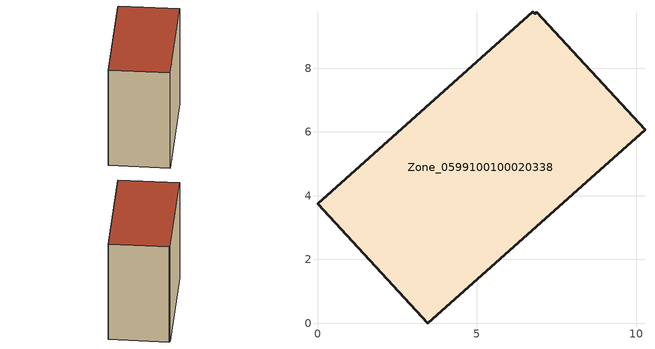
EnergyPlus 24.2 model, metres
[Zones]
Zone_0599100100020338
 floor ground (C_G): 6.82,9.7 6.88,9.75 10.27,6.07 3.46,0 0,3.75 6.76,9.77 z3.49
 wall outside (C_F): 3.46,0 10.27,6.07 6.88,9.75 6.82,9.7 6.76,9.77 0,3.75 3.46,0 z3.49:13.07
 roof outside (C_R): 6.88,9.75 6.82,9.7 6.76,9.77 0,3.75 3.46,0 10.27,6.07 z13.07
[BUILDING]
Pand.0599100100020338: North Axis=0; Terrain=City; Loads Convergence Tolerance Value=0.04; Temperature Convergence Tolerance Value=0.4; Solar Distribution=FullExterior; Maximum Number of Warmup Days=25; Minimum Number of Warmup Days=1
[Site:Location]
Rotterdam.The.Hague.AP_ZH_NLD Design_Conditions: Latitude=51.96; Longitude=4.45; Time Zone=1; Elevation=-4.5
[SITE:GROUNDTEMPERATURE:BUILDINGSURFACE]
18, 18, 18, 18, 18, 18, 18, 18, 18, 18, 18, 18
[MATERIAL] Thermal Absorptance=0.9; Solar Absorptance=0.7; Visible Absorptance=0.7
Name | Roughness | Thickness | Conductivity | Density | Specific Heat
G.TI.2015-2018 | MediumSmooth | 0.15 | 0.0428571 | 540 | 1210
F.TI.2015-2018 | Rough | 0.3 | 0.0666667 | 1920 | 840
R.TI.2015-2018 | MediumRough | 0.2 | 0.0333333 | 1500 | 1000
[CONSTRUCTION]
C_G: G.TI.2015-2018
C_F: F.TI.2015-2018
C_R: R.TI.2015-2018
[ZONE]
Zone_0599100100020338: Type=1; Multiplier=1; Ceiling Height=Autocalculate; Volume=Autocalculate; Floor Area=autocalculate; Part of Total Floor Area=Yes
[ZONEINFILTRATION:DESIGNFLOWRATE]
Infil_Zone_0599100100020338: Zone or ZoneList or Space or SpaceList=Zone_0599100100020338; Schedule=AlwaysOn; Design Flow Rate Calculation Method=Flow/Area; Flow Rate per Floor Area=0.0015; Constant Term Coefficient=1; Temperature Term Coefficient=0; Velocity Term Coefficient=0; Velocity Squared Term Coefficient=0
[HVACTEMPLATE:ZONE:IDEALLOADSAIRSYSTEM]
Zone_0599100100020338: Maximum Heating Supply Air Temperature=50; Minimum Cooling Supply Air Temperature=13; Maximum Heating Supply Air Humidity Ratio=0.0156; Minimum Cooling Supply Air Humidity Ratio=0.0077; Heating Limit=NoLimit; Cooling Limit=NoLimit; Dehumidification Control Type=ConstantSensibleHeatRatio; Cooling Sensible Heat Ratio=0.7; Dehumidification Setpoint=60; Humidification Control Type=None; Humidification Setpoint=30; Outdoor Air Method=None; Outdoor Air Flow Rate per Person=0.00944; Outdoor Air Flow Rate per Zone Floor Area=0; Outdoor Air Flow Rate per Zone=0; Demand Controlled Ventilation Type=None; Outdoor Air Economizer Type=NoEconomizer; Heat Recovery Type=None; Sensible Heat Recovery Effectiveness=0.7; Latent Heat Recovery Effectiveness=0.65
[ZONECONTROL:THERMOSTAT]
ThermostatControl_Zone_0599100100020338: Zone or ZoneList=Zone_0599100100020338; Control Type Schedule=DualSetpointControlType; Control 1=Thermostat_Zone_0599100100020338; Temperature Difference Between Cutout And Setpoint=0
[THERMOSTATSETPOINT:DUALSETPOINT]
Thermostat_Zone_0599100100020338: Heating Setpoint Temperature Schedule=HeatingSetpoint_Zone_0599100100020338; Cooling Setpoint Temperature Schedule=CoolingSetpoint_Zone_0599100100020338
[SCHEDULE:COMPACT]
HeatingSetpoint_Zone_0599100100020338: Through: 12/31, For: AllDays, Until: 24:00, 21
CoolingSetpoint_Zone_0599100100020338: Through: 12/31, For: AllDays, Until: 24:00, 24
DualSetpointControlType: Through: 12/31, For: AllDays, Until: 24:00, 4
AlwaysOn: Through: 12/31, For: AllDays, Until: 24:00, 1
